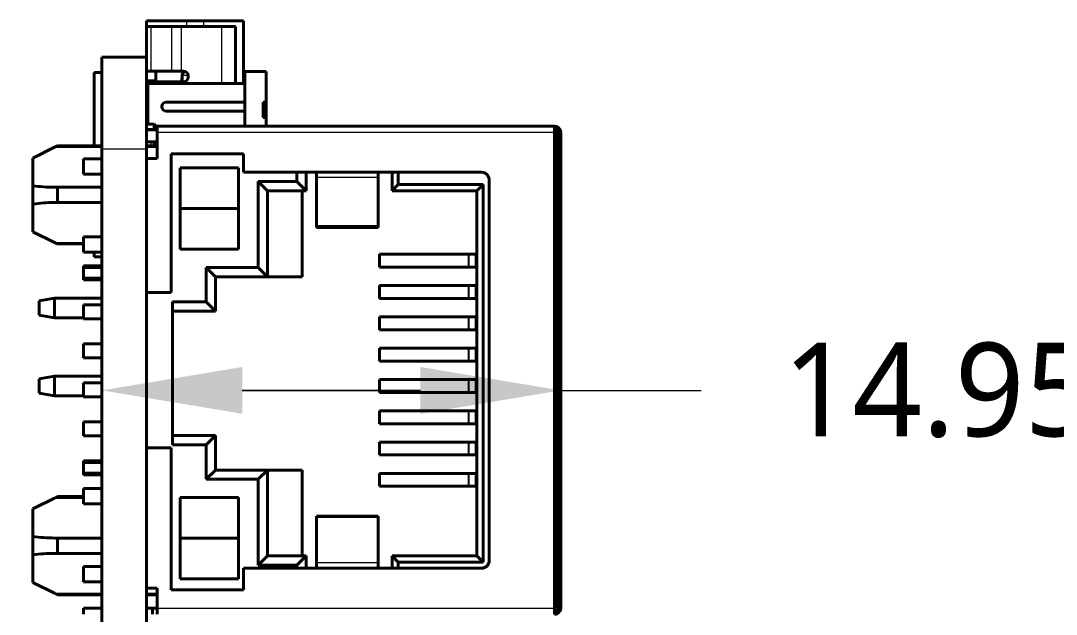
# Model space of a CAD drawing. Header units: inches. Extents: x 2.43 to 8.4, y 3.17 to 7.37.
# Drawn here: x 3.503 to 4.832, y 4.66 to 5.422 of the extents above; entities that cross this region are included whole.
import ezdxf

# ---------------------------------------------------------------- set-up
doc = ezdxf.new("R2010")
doc.units = ezdxf.units.IN
doc.header["$LTSCALE"] = 0.5
doc.header["$MEASUREMENT"] = 0
doc.header["$PDMODE"] = 33
doc.header["$PDSIZE"] = 0.03937
for name, color, linetype, lineweight in [('ANNOTATION_TEXT', 7, 'Continuous', 25), ('TANGENT_LINES', 7, 'Continuous', 15), ('Visible', 7, 'Continuous', 40)]:
    doc.layers.add(name, color=color, linetype=linetype, lineweight=lineweight)
doc.styles.add('Onshape-Standard-Dimension', font='')
doc.styles.get('Onshape-Standard-Dimension').set_extended_font_data('Noto Sans')
doc.dimstyles.new('Onshape-Standard$0', dxfattribs={"dimtxt": 0.12, "dimasz": 0.18, "dimexe": 0.08, "dimexo": 0.0625, "dimgap": 0.09, "dimtad": 0, "dimtih": 1, "dimtoh": 1, "dimdec": 3, "dimzin": 7, "dimdsep": 46, "dimtxsty": 'Onshape-Standard-Dimension', "dimcen": 0.09, "dimclrd": 7, "dimclre": 7, "dimclrt": 7, "dimadec": 1, "dimazin": 0, "dimtfac": 1, "dimtdec": 3, "dimtofl": 0, "dimtmove": 0, "dimatfit": 3, "dimfxl": 1, "dimtolj": 1, "dimtzin": 7, "dimlwd": 13, "dimlwe": 13, "dimarcsym": 1})

# ---------------------------------------------------------------- blocks, each defined once
blk = doc.blocks.new('*D2')
at = {"layer": 'ANNOTATION_TEXT', "color": 7, "lineweight": 13}
for p, q in [((3.2537, 4.684), (3.2537, 4.864)), ((3.545, 4.504), (3.1737, 4.504)), ((3.4879, 4.4479), (3.1737, 4.4479)), ((3.2537, 4.2679), (3.2537, 4.0879))]:
    blk.add_line(p, q, dxfattribs=at)
at = {"layer": 'ANNOTATION_TEXT', "color": 7}
for points in [[(3.2237, 4.684), (3.2837, 4.684), (3.2537, 4.504)], [(3.2837, 4.2679), (3.2237, 4.2679), (3.2537, 4.4479)]]:
    blk.add_solid(points, dxfattribs=at)
at = {"layer": 'Defpoints', "color": 0}
for p in [(3.2537, 4.504), (3.6075, 4.504), (3.5504, 4.4479)]:
    blk.add_point(p, dxfattribs=at)
at = {"layer": 'ANNOTATION_TEXT', "color": 7, "insert": (3.2537, 4.476), "char_height": 0.12, "attachment_point": 5, "style": 'Onshape-Standard-Dimension'}
blk.add_mtext('\\A1;1.425 mm ', dxfattribs=at)
blk = doc.blocks.new('*D5')
at = {"layer": 'ANNOTATION_TEXT', "color": 7, "lineweight": 13}
for p, q in [((3.6075, 5.01), (3.6075, 5.0275)), ((4.196, 5.01), (4.196, 5.0275)), ((3.7875, 4.9475), (4.016, 4.9475)), ((4.016, 4.9475), (3.7875, 4.9475)), ((4.196, 4.9475), (4.376, 4.9475))]:
    blk.add_line(p, q, dxfattribs=at)
at = {"layer": 'ANNOTATION_TEXT', "color": 7}
for points in [[(3.7875, 4.9775), (3.7875, 4.9175), (3.6075, 4.9475)], [(4.016, 4.9175), (4.016, 4.9775), (4.196, 4.9475)]]:
    blk.add_solid(points, dxfattribs=at)
at = {"layer": 'Defpoints', "color": 0}
for p in [(3.6075, 4.9475), (4.196, 4.9475), (4.196, 4.9475)]:
    blk.add_point(p, dxfattribs=at)
at = {"layer": 'ANNOTATION_TEXT', "color": 7, "insert": (4.8918, 4.9475), "char_height": 0.12, "attachment_point": 5, "style": 'Onshape-Standard-Dimension'}
blk.add_mtext('\\A1;14.950 mm ', dxfattribs=at)

msp = doc.modelspace()

# ---------------------------------------------------------------- linework, layer by layer
at = {"layer": 'TANGENT_LINES'}
for p, q in [((3.71572, 5.421741), (3.71572, 5.414261)), ((3.737767, 5.421741), (3.737767, 5.414261)), ((3.670066, 5.414261), (3.670066, 5.357175)), ((3.69683, 5.414261), (3.69683, 5.357175)), ((3.709019, 5.414261), (3.709019, 5.357175)), ((3.760995, 5.414261), (3.760995, 5.341033)), ((3.67635, 5.345364), (3.664539, 5.345364)), ((3.717877, 5.351269), (3.710208, 5.351269)), ((3.666507, 5.294182), (3.664539, 5.294182)), ((3.670066, 5.282371), (3.670066, 5.281974)), ((4.188161, 5.278434), (3.678318, 5.278434)), ((4.192066, 5.278434), (4.196035, 5.278434)), ((3.670066, 5.266226), (3.670066, 5.261308)), ((3.546428, 5.25934), (3.607452, 5.25934)), ((3.664539, 5.256781), (3.607452, 5.256781)), ((3.664539, 5.25934), (3.678318, 5.25934)), ((3.961586, 5.22064), (3.882846, 5.22064)), ((3.961586, 5.158594), (3.882846, 5.158594)), ((3.546428, 5.137293), (3.58383, 5.137293)), ((4.077622, 5.1056), (4.077622, 5.122135)), ((4.078604, 5.1056), (4.078604, 5.122135)), ((4.086847, 5.1056), (4.086847, 5.122135)), ((4.077622, 5.065442), (4.077622, 5.081978)), ((4.078604, 5.065442), (4.078604, 5.081978)), ((4.086847, 5.065442), (4.086847, 5.081978)), ((4.077622, 5.025285), (4.077622, 5.04182)), ((4.078604, 5.025285), (4.078604, 5.04182)), ((4.086847, 5.025285), (4.086847, 5.04182)), ((4.077622, 4.985127), (4.077622, 5.001663)), ((4.078604, 4.985127), (4.078604, 5.001663)), ((4.086847, 4.985127), (4.086847, 5.001663)), ((4.077622, 4.94497), (4.077622, 4.961505)), ((4.078604, 4.94497), (4.078604, 4.961505)), ((4.086847, 4.94497), (4.086847, 4.961505)), ((4.077622, 4.904812), (4.077622, 4.921348)), ((4.078604, 4.904812), (4.078604, 4.921348)), ((4.086847, 4.904812), (4.086847, 4.921348)), ((4.077622, 4.864655), (4.077622, 4.88119)), ((4.078604, 4.864655), (4.078604, 4.88119)), ((4.086847, 4.864655), (4.086847, 4.88119)), ((4.077622, 4.824497), (4.077622, 4.841033)), ((4.078604, 4.824497), (4.078604, 4.841033)), ((4.086847, 4.824497), (4.086847, 4.841033)), ((3.546428, 4.80934), (3.58383, 4.80934)), ((3.961586, 4.784317), (3.882846, 4.784317)), ((3.961586, 4.726115), (3.882846, 4.726115)), ((3.546428, 4.687293), (3.607452, 4.687293)), ((3.664539, 4.687293), (3.678318, 4.687293)), ((3.678318, 4.668198), (4.188161, 4.668198)), ((4.192066, 4.668198), (4.196035, 4.668198))]:
    msp.add_line(p, q, dxfattribs=at)
at = {"layer": 'Visible'}
for p, q in [((3.664539, 5.421741), (3.71572, 5.421741)), ((3.664539, 5.421741), (3.664539, 5.414261)), ((3.71572, 5.421741), (3.737767, 5.421741)), ((3.737767, 5.421741), (3.788948, 5.421741)), ((3.788948, 5.421741), (3.788948, 5.341033)), ((3.664539, 5.414261), (3.664539, 5.374891)), ((3.664539, 5.414261), (3.670066, 5.414261)), ((3.670066, 5.414261), (3.69683, 5.414261)), ((3.69683, 5.414261), (3.709019, 5.414261)), ((3.709019, 5.414261), (3.760995, 5.414261)), ((3.760995, 5.414261), (3.778712, 5.414261)), ((3.778712, 5.414261), (3.778712, 5.341033)), ((3.664539, 5.374891), (3.607452, 5.374891)), ((3.607452, 5.374891), (3.607452, 5.256781)), ((3.664539, 5.374891), (3.664539, 5.256781)), ((3.597609, 5.355206), (3.597609, 5.261308)), ((3.607452, 5.355206), (3.597609, 5.355206)), ((3.664539, 5.357175), (3.670066, 5.357175)), ((3.670066, 5.357175), (3.69683, 5.357175)), ((3.67635, 5.357175), (3.67635, 5.345364)), ((3.69683, 5.357175), (3.709019, 5.357175)), ((3.711972, 5.357175), (3.709019, 5.357175)), ((3.818082, 5.356781), (3.790523, 5.356781)), ((3.790523, 5.356781), (3.790523, 5.286308)), ((3.818082, 5.356781), (3.818082, 5.317411)), ((3.711972, 5.343395), (3.664539, 5.343395)), ((3.790523, 5.341033), (3.666507, 5.341033)), ((3.666507, 5.288867), (3.666507, 5.341033)), ((3.67635, 5.345364), (3.67635, 5.343395)), ((3.709814, 5.348254), (3.710208, 5.348254)), ((3.709814, 5.343395), (3.709814, 5.348254)), ((3.710208, 5.351269), (3.710208, 5.343395)), ((3.717877, 5.351269), (3.717877, 5.349301)), ((3.790523, 5.341033), (3.790523, 5.317411)), ((3.790523, 5.317411), (3.690129, 5.317411)), ((3.814145, 5.317411), (3.818082, 5.317411)), ((3.814145, 5.297726), (3.814145, 5.317411)), ((3.818082, 5.317411), (3.818082, 5.307568)), ((3.690129, 5.3056), (3.790523, 5.3056)), ((3.790523, 5.3056), (3.790523, 5.286308)), ((3.814145, 5.307568), (3.818082, 5.307568)), ((3.818082, 5.307568), (3.818082, 5.297726)), ((3.664539, 5.296151), (3.666507, 5.296151)), ((3.666507, 5.288867), (3.674381, 5.288867)), ((3.674381, 5.288867), (3.674381, 5.281974)), ((3.674381, 5.288867), (3.678318, 5.28493)), ((3.814145, 5.297726), (3.818082, 5.297726)), ((3.818082, 5.297726), (3.818082, 5.286308)), ((3.670066, 5.282371), (3.664539, 5.282371)), ((3.678318, 5.281974), (3.664539, 5.281974)), ((3.674381, 5.282371), (3.670066, 5.282371)), ((3.678318, 5.286308), (4.187901, 5.286308)), ((3.678318, 5.278434), (3.678318, 5.286308)), ((3.678318, 5.278434), (3.678318, 5.24497)), ((4.188161, 5.286308), (4.187901, 5.286308)), ((4.188161, 4.668198), (4.188161, 5.278434)), ((4.18842, 4.667973), (4.18842, 5.278635)), ((4.192066, 4.668198), (4.192066, 5.278434)), ((4.196035, 5.278434), (4.196035, 4.668198)), ((3.550365, 5.261308), (3.546428, 5.25934)), ((3.550365, 5.261308), (3.607452, 5.261308)), ((3.678318, 5.266226), (3.664539, 5.266226)), ((3.664539, 5.261308), (3.678318, 5.261308)), ((3.674381, 5.266226), (3.674381, 5.261308)), ((3.678318, 5.263972), (3.67559, 5.261308)), ((3.546428, 5.25934), (3.518869, 5.24556)), ((3.607452, 5.256781), (3.607452, 3.288277)), ((3.664539, 5.256781), (3.664539, 5.24497)), ((3.696428, 5.250875), (3.696428, 5.072923)), ((3.788948, 5.250875), (3.696428, 5.250875)), ((3.788948, 5.227253), (3.788948, 5.250875)), ((3.518869, 5.210049), (3.518869, 5.24556)), ((3.58383, 5.244576), (3.607452, 5.244576)), ((3.58383, 5.224891), (3.58383, 5.244576)), ((3.664539, 5.24497), (3.678318, 5.24497)), ((3.664539, 5.072923), (3.664539, 5.24497)), ((3.58383, 5.224891), (3.607452, 5.224891)), ((3.707846, 5.180797), (3.707846, 5.232878)), ((3.782649, 5.232878), (3.707846, 5.232878)), ((3.782649, 5.232878), (3.782649, 5.180797)), ((4.09446, 5.227253), (3.788948, 5.227253)), ((3.857649, 5.215442), (3.857649, 5.227253)), ((3.86946, 5.227253), (3.86946, 5.203631)), ((3.961586, 5.227253), (3.882846, 5.227253)), ((3.882846, 5.227253), (3.882846, 5.22064)), ((3.961586, 5.227253), (3.961586, 5.22064)), ((3.979696, 5.203631), (3.979696, 5.227253)), ((3.98757, 5.227253), (3.98757, 5.211505)), ((3.518869, 5.186584), (3.518869, 5.210049)), ((3.546428, 5.208159), (3.550365, 5.208159)), ((3.550365, 5.208159), (3.607452, 5.208159)), ((3.550365, 5.208159), (3.550365, 5.188474)), ((3.819657, 5.203631), (3.807846, 5.215442)), ((3.807846, 5.105206), (3.807846, 5.215442)), ((3.807846, 5.215442), (3.857649, 5.215442)), ((3.86946, 5.203631), (3.857649, 5.215442)), ((3.882846, 5.22064), (3.882846, 5.158594)), ((3.961586, 5.22064), (3.961586, 5.158594)), ((3.98757, 5.211505), (3.979696, 5.203631)), ((3.98757, 5.211505), (4.096428, 5.211505)), ((4.096428, 5.211505), (4.088554, 5.203631)), ((4.096428, 5.211505), (4.096428, 4.727253)), ((4.104302, 4.729222), (4.104302, 5.217411)), ((3.819657, 5.203631), (3.819657, 5.093395)), ((3.86946, 5.203631), (3.819657, 5.203631)), ((3.864431, 5.093395), (3.864431, 5.203631)), ((4.088554, 5.203631), (3.979696, 5.203631)), ((4.088554, 4.735127), (4.088554, 5.203631)), ((3.518869, 5.151072), (3.518869, 5.186584)), ((3.550365, 5.188474), (3.546428, 5.188474)), ((3.550365, 5.188474), (3.607452, 5.188474)), ((3.707846, 5.128715), (3.707846, 5.180797)), ((3.782649, 5.180797), (3.707846, 5.180797)), ((3.782649, 5.180797), (3.782649, 5.128715)), ((3.882846, 5.158594), (3.882846, 5.156387)), ((3.882846, 5.156387), (3.961586, 5.156387)), ((3.961586, 5.158594), (3.961586, 5.156387)), ((3.518869, 5.151072), (3.546428, 5.137293)), ((3.58383, 5.144576), (3.607452, 5.144576)), ((3.58383, 5.124891), (3.58383, 5.144576)), ((3.546428, 5.137293), (3.550365, 5.135324)), ((3.550365, 5.135324), (3.58383, 5.135324)), ((3.707846, 5.128715), (3.782649, 5.128715)), ((3.58383, 5.124891), (3.607452, 5.124891)), ((3.597609, 5.124891), (3.597609, 5.118986)), ((3.597609, 5.118986), (3.607452, 5.118986)), ((3.963588, 5.1056), (3.963588, 5.122135)), ((3.963588, 5.122135), (4.077622, 5.122135)), ((4.077622, 5.122135), (4.078604, 5.122135)), ((4.078604, 5.122135), (4.086847, 5.122135)), ((4.086847, 5.122135), (4.088554, 5.122135)), ((3.58383, 5.105266), (3.58383, 5.107311)), ((3.58383, 5.107311), (3.607452, 5.107311)), ((3.58383, 5.091487), (3.58383, 5.105266)), ((3.58383, 5.105266), (3.607452, 5.105266)), ((3.753121, 5.093395), (3.74131, 5.105206)), ((3.74131, 5.061112), (3.74131, 5.105206)), ((3.74131, 5.105206), (3.807846, 5.105206)), ((3.819657, 5.093395), (3.807846, 5.105206)), ((3.963588, 5.1056), (4.077622, 5.1056)), ((4.077622, 5.1056), (4.078604, 5.1056)), ((4.078604, 5.1056), (4.086847, 5.1056)), ((4.086847, 5.1056), (4.088554, 5.1056)), ((3.58383, 5.091487), (3.607452, 5.091487)), ((3.58383, 5.089201), (3.58383, 5.091487)), ((3.58383, 5.089201), (3.607452, 5.089201)), ((3.753121, 5.093395), (3.753121, 5.049301)), ((3.819657, 5.093395), (3.753121, 5.093395)), ((3.819657, 5.093395), (3.864431, 5.093395)), ((3.963588, 5.065442), (3.963588, 5.081978)), ((3.963588, 5.081978), (4.077622, 5.081978)), ((4.077622, 5.081978), (4.078604, 5.081978)), ((4.078604, 5.081978), (4.086847, 5.081978)), ((4.086847, 5.081978), (4.088554, 5.081978)), ((3.526743, 5.062365), (3.546428, 5.065836)), ((3.526743, 5.04411), (3.526743, 5.062365)), ((3.546428, 5.040639), (3.546428, 5.065836)), ((3.546428, 5.065836), (3.607452, 5.065836)), ((3.664539, 4.87371), (3.664539, 5.072923)), ((3.664539, 5.072923), (3.696428, 5.072923)), ((3.963588, 5.065442), (4.077622, 5.065442)), ((4.077622, 5.065442), (4.078604, 5.065442)), ((4.078604, 5.065442), (4.086847, 5.065442)), ((4.086847, 5.065442), (4.088554, 5.065442)), ((3.58383, 5.057311), (3.607452, 5.057311)), ((3.58383, 5.039201), (3.58383, 5.057311)), ((3.698003, 4.877647), (3.698003, 5.061112)), ((3.698003, 5.061112), (3.74131, 5.061112)), ((3.753121, 5.049301), (3.698003, 5.049301)), ((3.753121, 5.049301), (3.74131, 5.061112)), ((3.526743, 5.04411), (3.546428, 5.040639)), ((3.546428, 5.040639), (3.58383, 5.040639)), ((3.58383, 5.039201), (3.607452, 5.039201)), ((3.963588, 5.025285), (3.963588, 5.04182)), ((3.963588, 5.04182), (4.077622, 5.04182)), ((4.077622, 5.04182), (4.078604, 5.04182)), ((4.078604, 5.04182), (4.086847, 5.04182)), ((4.086847, 5.04182), (4.088554, 5.04182)), ((3.963588, 5.025285), (4.077622, 5.025285)), ((4.077622, 5.025285), (4.078604, 5.025285)), ((4.078604, 5.025285), (4.086847, 5.025285)), ((4.086847, 5.025285), (4.088554, 5.025285)), ((3.58383, 4.989201), (3.58383, 5.007311)), ((3.58383, 5.007311), (3.607452, 5.007311)), ((3.963588, 4.985127), (3.963588, 5.001663)), ((3.963588, 5.001663), (4.077622, 5.001663)), ((4.077622, 5.001663), (4.078604, 5.001663)), ((4.078604, 5.001663), (4.086847, 5.001663)), ((4.086847, 5.001663), (4.088554, 5.001663)), ((3.58383, 4.989201), (3.607452, 4.989201)), ((3.963588, 4.985127), (4.077622, 4.985127)), ((4.077622, 4.985127), (4.078604, 4.985127)), ((4.078604, 4.985127), (4.086847, 4.985127)), ((4.086847, 4.985127), (4.088554, 4.985127)), ((3.526743, 4.962365), (3.546428, 4.965836)), ((3.526743, 4.94411), (3.526743, 4.962365)), ((3.546428, 4.940639), (3.546428, 4.965836)), ((3.546428, 4.965836), (3.607452, 4.965836)), ((3.58383, 4.957311), (3.607452, 4.957311)), ((3.58383, 4.939201), (3.58383, 4.957311)), ((3.963588, 4.94497), (3.963588, 4.961505)), ((3.963588, 4.961505), (4.077622, 4.961505)), ((4.077622, 4.961505), (4.078604, 4.961505)), ((4.078604, 4.961505), (4.086847, 4.961505)), ((4.086847, 4.961505), (4.088554, 4.961505)), ((3.526743, 4.94411), (3.546428, 4.940639)), ((3.963588, 4.94497), (4.077622, 4.94497)), ((4.077622, 4.94497), (4.078604, 4.94497)), ((4.078604, 4.94497), (4.086847, 4.94497)), ((4.086847, 4.94497), (4.088554, 4.94497)), ((3.546428, 4.940639), (3.58383, 4.940639)), ((3.58383, 4.939201), (3.607452, 4.939201)), ((3.963588, 4.904812), (3.963588, 4.921348)), ((3.963588, 4.921348), (4.077622, 4.921348)), ((4.077622, 4.921348), (4.078604, 4.921348)), ((4.078604, 4.921348), (4.086847, 4.921348)), ((4.086847, 4.921348), (4.088554, 4.921348)), ((3.58383, 4.889201), (3.58383, 4.907311)), ((3.58383, 4.907311), (3.607452, 4.907311)), ((3.963588, 4.904812), (4.077622, 4.904812)), ((4.077622, 4.904812), (4.078604, 4.904812)), ((4.078604, 4.904812), (4.086847, 4.904812)), ((4.086847, 4.904812), (4.088554, 4.904812)), ((3.58383, 4.889201), (3.607452, 4.889201)), ((3.698003, 4.889458), (3.753121, 4.889458)), ((3.753121, 4.889458), (3.74131, 4.877647)), ((3.753121, 4.889458), (3.753121, 4.845364)), ((3.74131, 4.877647), (3.698003, 4.877647)), ((3.74131, 4.833552), (3.74131, 4.877647)), ((3.963588, 4.864655), (3.963588, 4.88119)), ((3.963588, 4.88119), (4.077622, 4.88119)), ((4.077622, 4.88119), (4.078604, 4.88119)), ((4.078604, 4.88119), (4.086847, 4.88119)), ((4.086847, 4.88119), (4.088554, 4.88119)), ((3.664539, 4.87371), (3.696428, 4.87371)), ((3.664539, 4.693789), (3.664539, 4.87371)), ((3.696428, 4.87371), (3.696428, 4.69182)), ((3.963588, 4.864655), (4.077622, 4.864655)), ((4.077622, 4.864655), (4.078604, 4.864655)), ((4.078604, 4.864655), (4.086847, 4.864655)), ((4.086847, 4.864655), (4.088554, 4.864655)), ((3.58383, 4.855146), (3.58383, 4.857311)), ((3.58383, 4.857311), (3.607452, 4.857311)), ((3.58383, 4.841366), (3.58383, 4.855146)), ((3.58383, 4.855146), (3.607452, 4.855146)), ((3.58383, 4.841366), (3.607452, 4.841366)), ((3.58383, 4.839201), (3.58383, 4.841366)), ((3.58383, 4.839201), (3.607452, 4.839201)), ((3.753121, 4.845364), (3.74131, 4.833552)), ((3.753121, 4.845364), (3.819657, 4.845364)), ((3.819657, 4.845364), (3.807846, 4.833552)), ((3.864431, 4.845364), (3.819657, 4.845364)), ((3.819657, 4.845364), (3.819657, 4.735127)), ((3.864431, 4.735127), (3.864431, 4.845364)), ((3.963588, 4.824497), (3.963588, 4.841033)), ((3.963588, 4.841033), (4.077622, 4.841033)), ((4.077622, 4.841033), (4.078604, 4.841033)), ((4.078604, 4.841033), (4.086847, 4.841033)), ((4.086847, 4.841033), (4.088554, 4.841033)), ((3.807846, 4.833552), (3.74131, 4.833552)), ((3.807846, 4.723316), (3.807846, 4.833552)), ((3.963588, 4.824497), (4.077622, 4.824497)), ((4.077622, 4.824497), (4.078604, 4.824497)), ((4.078604, 4.824497), (4.086847, 4.824497)), ((4.086847, 4.824497), (4.088554, 4.824497)), ((3.546428, 4.80934), (3.518869, 4.79556)), ((3.550365, 4.811308), (3.546428, 4.80934)), ((3.550365, 4.811308), (3.58383, 4.811308)), ((3.58383, 4.821741), (3.607452, 4.821741)), ((3.58383, 4.802056), (3.58383, 4.821741)), ((3.707846, 4.757962), (3.707846, 4.810044)), ((3.782649, 4.810044), (3.707846, 4.810044)), ((3.782649, 4.810044), (3.782649, 4.757962)), ((3.58383, 4.802056), (3.607452, 4.802056)), ((3.518869, 4.760049), (3.518869, 4.79556)), ((3.961586, 4.786308), (3.882846, 4.786308)), ((3.882846, 4.786308), (3.882846, 4.784317)), ((3.882846, 4.784317), (3.882846, 4.726115)), ((3.961586, 4.786308), (3.961586, 4.784317)), ((3.961586, 4.784317), (3.961586, 4.726115)), ((3.518869, 4.736584), (3.518869, 4.760049)), ((3.546428, 4.758159), (3.550365, 4.758159)), ((3.550365, 4.758159), (3.607452, 4.758159)), ((3.550365, 4.758159), (3.550365, 4.738474)), ((3.707846, 4.757962), (3.782649, 4.757962)), ((3.707846, 4.70588), (3.707846, 4.757962)), ((3.782649, 4.757962), (3.782649, 4.70588)), ((3.518869, 4.701072), (3.518869, 4.736584)), ((3.550365, 4.738474), (3.546428, 4.738474)), ((3.550365, 4.738474), (3.607452, 4.738474)), ((3.819657, 4.735127), (3.807846, 4.723316)), ((3.819657, 4.735127), (3.86946, 4.735127)), ((3.86946, 4.735127), (3.857649, 4.723316)), ((3.86946, 4.735127), (3.86946, 4.719379)), ((3.979696, 4.719379), (3.979696, 4.735127)), ((3.98757, 4.727253), (3.979696, 4.735127)), ((3.979696, 4.735127), (4.088554, 4.735127)), ((4.096428, 4.727253), (4.088554, 4.735127)), ((3.58383, 4.702056), (3.58383, 4.721741)), ((3.58383, 4.721741), (3.607452, 4.721741)), ((3.788948, 4.719379), (4.09446, 4.719379)), ((3.788948, 4.69182), (3.788948, 4.719379)), ((3.857649, 4.723316), (3.807846, 4.723316)), ((3.857649, 4.719379), (3.857649, 4.723316)), ((3.882846, 4.726115), (3.882846, 4.719379)), ((3.961586, 4.719379), (3.882846, 4.719379)), ((3.961586, 4.726115), (3.961586, 4.719379)), ((4.096428, 4.727253), (3.98757, 4.727253)), ((3.98757, 4.727253), (3.98757, 4.719379)), ((3.707846, 4.70588), (3.782649, 4.70588)), ((3.518869, 4.701072), (3.546428, 4.687293)), ((3.58383, 4.702056), (3.607452, 4.702056)), ((3.664539, 4.693789), (3.678318, 4.693789)), ((3.664539, 4.693789), (3.664539, 3.778434)), ((3.678318, 4.693789), (3.678318, 4.668198)), ((3.696428, 4.69182), (3.788948, 4.69182)), ((3.546428, 4.687293), (3.550365, 4.685324)), ((3.550365, 4.685324), (3.607452, 4.685324)), ((3.664539, 4.685324), (3.678318, 4.685324)), ((3.58383, 4.668198), (3.58383, 4.660324)), ((3.607452, 4.668198), (3.58383, 4.668198)), ((3.672413, 4.668198), (3.664539, 4.668198)), ((3.672413, 4.668198), (3.672413, 4.660324)), ((3.678318, 4.668198), (3.672413, 4.668198)), ((3.678318, 4.660324), (3.678318, 4.668198))]:
    msp.add_line(p, q, dxfattribs=at)
for centre, radius, start, end in [((3.716113, 5.351269), 0.005906, 110.527716, 180), ((3.711972, 5.351269), 0.005906, 0, 90), ((3.711972, 5.349301), 0.005906, 270, 0), ((3.690129, 5.311505), 0.005905, 90, 270), ((4.188161, 5.278434), 0.007874, 62.140854, 90), ((4.188161, 5.278434), 0.007874, 0, 62.140854), ((4.09446, 5.217411), 0.009843, 0, 90), ((4.09446, 4.729222), 0.009843, 270, 0), ((4.188161, 4.668198), 0.007874, 297.859146, 360), ((4.188161, 4.668198), 0.007874, 270, 297.859146)]:
    msp.add_arc(centre, radius, start, end, dxfattribs=at)
at = {"layer": 'Visible', "extrusion": (0, 0, -1)}
for centre, major_axis, start_param, end_param in [((4.187901, 5.278434), (0, -0.007874), 3.14159265, 4.71238898), ((4.187901, 4.668198), (0, 0.007874), 1.57079633, 3.14159265)]:
    msp.add_ellipse(centre, major_axis=major_axis, ratio=0.03297218, start_param=start_param, end_param=end_param, dxfattribs=at)
at = {"layer": 'Visible'}
for centre, major_axis, ratio, start_param, end_param in [((4.191836, 5.278434), (0, -0.006962), 0.03295427, 1.57079633, 3.1241761), ((3.546428, 5.25934), (0.102362, 0), 0.5, 4.43979476, 4.71238898), ((3.546428, 5.137293), (0.102362, 0), 0.5, 1.57079633, 1.84339055), ((3.546428, 4.80934), (0.102362, 0), 0.5, 4.43979476, 4.71238898), ((3.546428, 4.687293), (0.102362, 0), 0.5, 1.57079633, 1.84339055), ((4.191836, 4.668198), (0, -0.006962), 0.03295427, 0.01741655, 1.57079633)]:
    msp.add_ellipse(centre, major_axis=major_axis, ratio=ratio, start_param=start_param, end_param=end_param, dxfattribs=at)

# ---------------------------------------------------------------- dimensions: what is measured, and where the dimension line sits
at = {"layer": 'ANNOTATION_TEXT'}
for base, p1, p2, angle, picture, middle in [((4.196035, 4.947504), (3.607452, 4.947504, 1.643622), (4.196035, 4.947504, 1.753858), 0, '*D5', (4.891839, 4.947504)), ((3.25366, 4.504025), (3.550365, 4.447923, -1.203622), (3.607452, 4.504025, -1.195748), 90, '*D2', (3.25366, 4.475974))]:
    dim = msp.add_linear_dim(base=base, p1=p1, p2=p2, angle=angle, dimstyle='Onshape-Standard$0', override={"dimdec": 3, "dimlfac": 25.4, "dimzin": 7, "dimlunit": 2, "dimpost": '<> mm ', "dimtp": 0, "dimtm": 0, "dimtdec": 3, "dimtzin": 7}, dxfattribs=at)
    dim.commit()
    dim.dimension.update_dxf_attribs({"geometry": picture, "text_midpoint": middle, "dimtype": 160})

doc.saveas('drawing.dxf')
